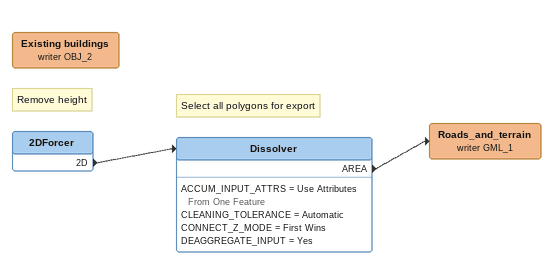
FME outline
Note: Remove height
2DForcer
    2D -> Dissolver
Note: Select all polygons for export
Dissolver
    ACCUM_INPUT_ATTRS = Use Attributes From One Feature
    CLEANING_TOLERANCE = Automatic
    CONNECT_Z_MODE = First Wins
    DEAGGREGATE_INPUT = Yes
    AREA -> Roads_and_terrain (writer GML_1)
Roads_and_terrain (writer GML_1)
Existing buildings (writer OBJ_2)
